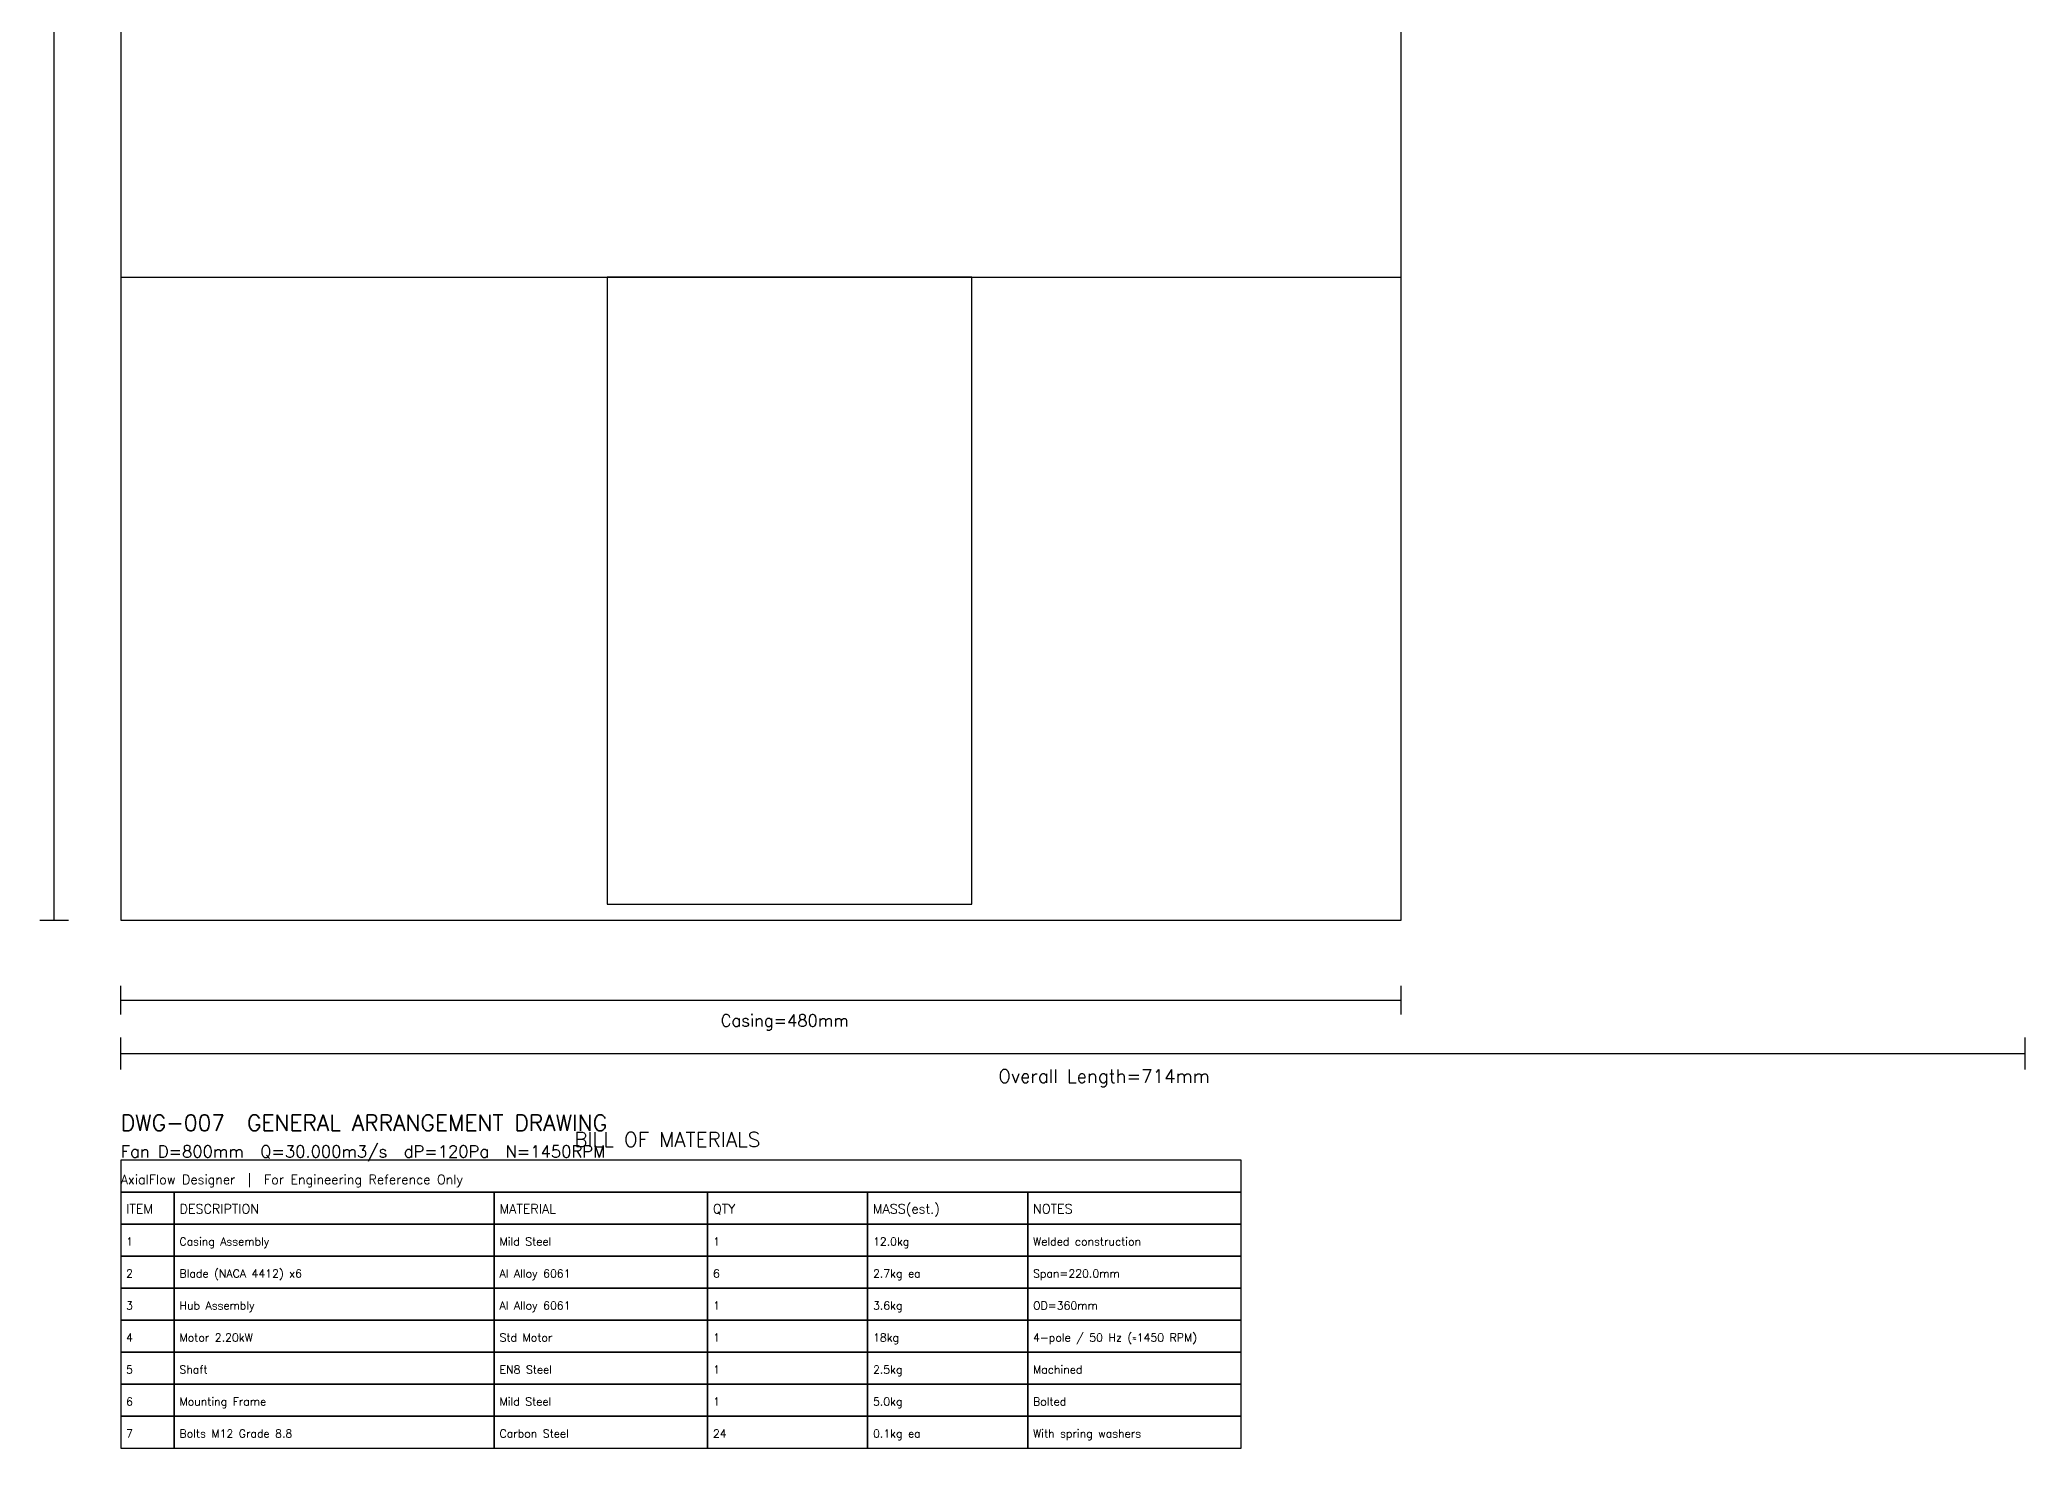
# Model space of a CAD drawing. Extents: x -55 to 759, y -619 to 437.
# Drawn here: x -30 to 714, y -619 to -91 of the extents above; entities that cross this region are included whole.
import ezdxf

# ---------------------------------------------------------------- set-up
doc = ezdxf.new("R2010")
doc.units = 0
for name, color, linetype in [('ANNOTATION', 3, 'Continuous'), ('BLADES', 5, 'Continuous'), ('CASING', 8, 'Continuous'), ('DIMENSIONS', 7, 'Continuous'), ('HUB', 9, 'Continuous'), ('TITLE_BLOCK', 5, 'Continuous')]:
    doc.layers.add(name, color=color, linetype=linetype)
doc.styles.get("Standard").update_dxf_attribs({"font": 'simplex.shx'})

msp = doc.modelspace()

# ---------------------------------------------------------------- linework, layer by layer
at = {"layer": 'BLADES'}
msp.add_lwpolyline([(182.4, -415), (319.1, -415), (319.1, -180), (182.4, -180)], close=True, dxfattribs=at)
at = {"layer": 'CASING'}
msp.add_lwpolyline([(0, -421), (480, -421), (480, 421), (0, 421)], close=True, dxfattribs=at)
at = {"layer": 'DIMENSIONS'}
for p, q in [((-25, -421), (-25, 421)), ((-30.4, -421), (-19.6, -421)), ((0, -456.4), (0, -445.6)), ((480, -456.4), (480, -445.6)), ((0, -451), (480, -451)), ((0, -477), (0, -465)), ((714, -477), (714, -465)), ((0, -471), (714, -471))]:
    msp.add_line(p, q, dxfattribs=at)
for points in [[(0, -535), (20, -535), (20, -523), (0, -523)], [(20, -535), (140, -535), (140, -523), (20, -523)], [(140, -535), (220, -535), (220, -523), (140, -523)], [(220, -535), (280, -535), (280, -523), (220, -523)], [(280, -535), (340, -535), (340, -523), (280, -523)], [(340, -535), (420, -535), (420, -523), (340, -523)]]:
    msp.add_lwpolyline(points, close=True, dxfattribs=at)
at = {"layer": 'HUB'}
msp.add_line((480, -421), (480, 421), dxfattribs=at)
for points in [[(0, -180), (480, -180), (480, 180), (0, 180)], [(0, -547), (20, -547), (20, -535), (0, -535)], [(20, -547), (140, -547), (140, -535), (20, -535)], [(140, -547), (220, -547), (220, -535), (140, -535)], [(220, -547), (280, -547), (280, -535), (220, -535)], [(280, -547), (340, -547), (340, -535), (280, -535)], [(340, -547), (420, -547), (420, -535), (340, -535)], [(0, -559), (20, -559), (20, -547), (0, -547)], [(20, -559), (140, -559), (140, -547), (20, -547)], [(140, -559), (220, -559), (220, -547), (140, -547)], [(220, -559), (280, -559), (280, -547), (220, -547)], [(280, -559), (340, -559), (340, -547), (280, -547)], [(340, -559), (420, -559), (420, -547), (340, -547)], [(0, -571), (20, -571), (20, -559), (0, -559)], [(20, -571), (140, -571), (140, -559), (20, -559)], [(140, -571), (220, -571), (220, -559), (140, -559)], [(220, -571), (280, -571), (280, -559), (220, -559)], [(280, -571), (340, -571), (340, -559), (280, -559)], [(340, -571), (420, -571), (420, -559), (340, -559)], [(0, -583), (20, -583), (20, -571), (0, -571)], [(20, -583), (140, -583), (140, -571), (20, -571)], [(140, -583), (220, -583), (220, -571), (140, -571)], [(220, -583), (280, -583), (280, -571), (220, -571)], [(280, -583), (340, -583), (340, -571), (280, -571)], [(340, -583), (420, -583), (420, -571), (340, -571)], [(0, -595), (20, -595), (20, -583), (0, -583)], [(20, -595), (140, -595), (140, -583), (20, -583)], [(140, -595), (220, -595), (220, -583), (140, -583)], [(220, -595), (280, -595), (280, -583), (220, -583)], [(280, -595), (340, -595), (340, -583), (280, -583)], [(340, -595), (420, -595), (420, -583), (340, -583)], [(0, -607), (20, -607), (20, -595), (0, -595)], [(20, -607), (140, -607), (140, -595), (20, -595)], [(140, -607), (220, -607), (220, -595), (140, -595)], [(220, -607), (280, -607), (280, -595), (220, -595)], [(280, -607), (340, -607), (340, -595), (280, -595)], [(340, -607), (420, -607), (420, -595), (340, -595)], [(0, -619), (20, -619), (20, -607), (0, -607)], [(20, -619), (140, -619), (140, -607), (20, -607)], [(140, -619), (220, -619), (220, -607), (140, -607)], [(220, -619), (280, -619), (280, -607), (220, -607)], [(280, -619), (340, -619), (340, -607), (280, -607)], [(340, -619), (420, -619), (420, -607), (340, -607)]]:
    msp.add_lwpolyline(points, close=True, dxfattribs=at)
at = {"layer": 'TITLE_BLOCK'}
msp.add_lwpolyline([(0, -523), (420, -523), (420, -511), (0, -511)], close=True, dxfattribs=at)

# ---------------------------------------------------------------- texts
at = {"layer": 'ANNOTATION'}
for s, height, p in [('Fan D=800mm  Q=30.000m3/s  dP=120Pa  N=1450RPM', 4.5, (0, -510)), ('AxialFlow Designer  |  For Engineering Reference Only', 3.5, (0, -520)), ('1', 3, (2, -543)), ('Casing Assembly', 3, (22, -543)), ('Mild Steel', 3, (142, -543)), ('1', 3, (222, -543)), ('12.0kg', 3, (282, -543)), ('Welded construction', 3, (342, -543)), ('2', 3, (2, -555)), ('Blade (NACA 4412) x6', 3, (22, -555)), ('Al Alloy 6061', 3, (142, -555)), ('6', 3, (222, -555)), ('2.7kg ea', 3, (282, -555)), ('Span=220.0mm', 3, (342, -555)), ('3', 3, (2, -567)), ('Hub Assembly', 3, (22, -567)), ('Al Alloy 6061', 3, (142, -567)), ('1', 3, (222, -567)), ('3.6kg', 3, (282, -567)), ('OD=360mm', 3, (342, -567)), ('4', 3, (2, -579)), ('Motor 2.20kW', 3, (22, -579)), ('Std Motor', 3, (142, -579)), ('1', 3, (222, -579)), ('18kg', 3, (282, -579)), ('4-pole / 50 Hz (≈1450 RPM)', 3, (342, -579)), ('5', 3, (2, -591)), ('Shaft', 3, (22, -591)), ('EN8 Steel', 3, (142, -591)), ('1', 3, (222, -591)), ('2.5kg', 3, (282, -591)), ('Machined', 3, (342, -591)), ('6', 3, (2, -603)), ('Mounting Frame', 3, (22, -603)), ('Mild Steel', 3, (142, -603)), ('1', 3, (222, -603)), ('5.0kg', 3, (282, -603)), ('Bolted', 3, (342, -603)), ('7', 3, (2, -615)), ('Bolts M12 Grade 8.8', 3, (22, -615)), ('Carbon Steel', 3, (142, -615)), ('24', 3, (222, -615)), ('0.1kg ea', 3, (282, -615)), ('With spring washers', 3, (342, -615))]:
    msp.add_text(s, height=height, dxfattribs=at).set_placement(p)
at = {"layer": 'DIMENSIONS'}
for s, height, p in [('Casing=480mm', 4.5, (224.88, -460.9)), ('Overall Length=714mm', 5, (329, -482)), ('ITEM', 3.5, (2, -531)), ('DESCRIPTION', 3.5, (22, -531)), ('MATERIAL', 3.5, (142, -531)), ('QTY', 3.5, (222, -531)), ('MASS(est.)', 3.5, (282, -531)), ('NOTES', 3.5, (342, -531))]:
    msp.add_text(s, height=height, dxfattribs=at).set_placement(p)
at = {"layer": 'TITLE_BLOCK'}
for s, height, p in [('DWG-007  GENERAL ARRANGEMENT DRAWING', 6, (0, -500)), ('BILL OF MATERIALS', 5.5, (170, -506))]:
    msp.add_text(s, height=height, dxfattribs=at).set_placement(p)

doc.saveas('drawing.dxf')
